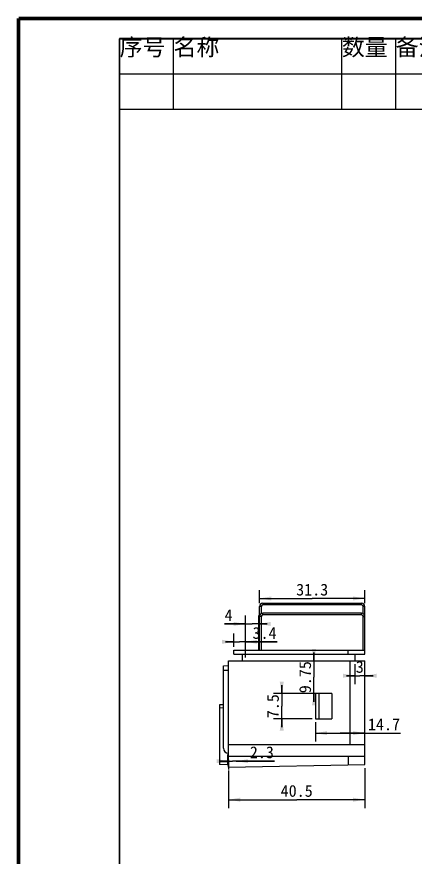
# Model space of a CAD drawing. Header units: millimetres. Extents: x -386 to 595, y -1 to 421.
# Drawn here: x -0.5 to 117.9, y 170.7 to 420.5 of the extents above; entities that cross this region are included whole.
import ezdxf

# ---------------------------------------------------------------- set-up
doc = ezdxf.new("R2010")
doc.units = ezdxf.units.MM
doc.header["$LTSCALE"] = 32.67
doc.layers.get('0').update_dxf_attribs({"linetype": 'CONTINUOUS'})
doc.styles.get("Standard").update_dxf_attribs({"font": '仿宋_GB2312.ttf'})
doc.dimstyles.new('DIMSTYLE_1', dxfattribs={"dimtxt": 3.5, "dimasz": 3.5, "dimexe": 1.25, "dimexo": 0.5, "dimgap": 0.4375, "dimtad": 1, "dimdsep": 46, "dimtxsty": 'Standard', "dimblk": '_FILLED', "dimblk1": '_FILLED', "dimblk2": '_FILLED', "dimcen": 0.09, "dimclrt": 5, "dimadec": 0, "dimazin": 0, "dimtp": 0.3, "dimtm": 0.3, "dimtfac": 1, "dimtofl": 0, "dimtmove": 0, "dimatfit": 3, "dimldrblk": '_FILLED', "dimfxl": 0, "dimtolj": 1, "dimarcsym": 0})
doc.dimstyles.new('DIMSTYLE_2', dxfattribs={"dimtxt": 3.5, "dimasz": 3.5, "dimexe": 1.25, "dimexo": 0.5, "dimgap": 0.4375, "dimtad": 1, "dimdsep": 46, "dimtxsty": 'Standard', "dimblk": '_FILLED', "dimblk1": '_FILLED', "dimblk2": '_FILLED', "dimcen": 0.09, "dimclrt": 5, "dimadec": 0, "dimazin": 0, "dimtp": 0.2, "dimtm": 0.2, "dimtfac": 1, "dimtofl": 0, "dimtmove": 0, "dimatfit": 3, "dimldrblk": '_FILLED', "dimfxl": 0, "dimtolj": 1, "dimarcsym": 0})
doc.dimstyles.new('DIMSTYLE_3', dxfattribs={"dimtxt": 3.5, "dimasz": 3.5, "dimexe": 1.25, "dimexo": 0.5, "dimgap": 0.4375, "dimtad": 1, "dimdsep": 46, "dimtxsty": 'Standard', "dimblk": '_FILLED', "dimblk1": '_FILLED', "dimblk2": '_FILLED', "dimcen": 0.09, "dimclrt": 5, "dimadec": 0, "dimazin": 0, "dimtp": 0.1, "dimtm": 0.1, "dimtfac": 1, "dimtofl": 0, "dimtmove": 0, "dimatfit": 3, "dimldrblk": '_FILLED', "dimfxl": 0, "dimtolj": 1, "dimarcsym": 0})

# ---------------------------------------------------------------- blocks, each defined once
blk = doc.blocks.new('_FILLED')
at = {"color": 0, "linetype": 'ByBlock'}
blk.add_solid([(0, 0), (-1, 0.171), (-1, -0.171)], dxfattribs=at)
blk = doc.blocks.new('*D28')
at = {"color": 6, "linetype": 'Continuous'}
for p, q in [((62.4, 196.46), (62.4, 185.25)), ((102.9, 197.17), (102.9, 185.25)), ((62.4, 187.75), (82.65, 187.75)), ((102.9, 187.75), (82.65, 187.75))]:
    blk.add_line(p, q, dxfattribs=at)
at = {"color": 6, "linetype": 'Continuous', "xscale": 3.5, "yscale": 3.5, "zscale": 3.5, "rotation": 180}
blk.add_blockref('_FILLED', (62.4, 187.75), dxfattribs=at)
at = {"color": 6, "linetype": 'Continuous', "xscale": 3.5, "yscale": 3.5, "zscale": 3.5}
blk.add_blockref('_FILLED', (102.9, 187.75), dxfattribs=at)
at = {"color": 5, "linetype": 'Continuous', "insert": (82.65, 192.12), "char_height": 3.5, "width": 9.7122, "attachment_point": 2, "line_spacing_factor": 0.9}
blk.add_mtext('40.5', dxfattribs=at)
blk = doc.blocks.new('*D29')
at = {"color": 6, "linetype": 'Continuous'}
for p, q in [((62.4, 199.21), (59.9, 199.21)), ((59.9, 199.21), (63.55, 199.21)), ((62.4, 199.55), (62.4, 196.71)), ((76.02, 199.21), (63.55, 199.21)), ((64.7, 199.21), (76.02, 199.21))]:
    blk.add_line(p, q, dxfattribs=at)
at = {"color": 6, "linetype": 'Continuous', "xscale": 3.5, "yscale": 3.5, "zscale": 3.5}
blk.add_blockref('_FILLED', (62.4, 199.21), dxfattribs=at)
at = {"color": 6, "linetype": 'Continuous', "xscale": 3.5, "yscale": 3.5, "zscale": 3.5, "rotation": 180}
blk.add_blockref('_FILLED', (64.7, 199.21), dxfattribs=at)
at = {"color": 5, "linetype": 'Continuous', "insert": (68.73, 203.59), "char_height": 3.5, "width": 7.2841, "attachment_point": 1, "line_spacing_factor": 0.9}
blk.add_mtext('2.3', dxfattribs=at)
blk = doc.blocks.new('*D30')
at = {"color": 6, "linetype": 'Continuous'}
for p, q in [((99.9, 228.05), (99.9, 222.1)), ((99.9, 224.6), (97.4, 224.6)), ((97.4, 224.6), (101.4, 224.6)), ((105.4, 224.6), (101.4, 224.6)), ((102.9, 224.6), (105.4, 224.6))]:
    blk.add_line(p, q, dxfattribs=at)
at = {"color": 6, "linetype": 'Continuous', "xscale": 3.5, "yscale": 3.5, "zscale": 3.5}
blk.add_blockref('_FILLED', (99.9, 224.6), dxfattribs=at)
at = {"color": 6, "linetype": 'Continuous', "xscale": 3.5, "yscale": 3.5, "zscale": 3.5, "rotation": 180}
blk.add_blockref('_FILLED', (102.9, 224.6), dxfattribs=at)
at = {"color": 5, "linetype": 'Continuous', "insert": (101.4, 228.98), "char_height": 3.5, "width": 2.428, "attachment_point": 2, "line_spacing_factor": 0.9}
blk.add_mtext('3', dxfattribs=at)
blk = doc.blocks.new('*D31')
at = {"color": 6, "linetype": 'Continuous'}
for p, q in [((71.6, 246.17), (71.6, 250.08)), ((102.9, 246.17), (102.9, 250.08)), ((71.6, 247.58), (87.25, 247.58)), ((102.9, 247.58), (87.25, 247.58))]:
    blk.add_line(p, q, dxfattribs=at)
at = {"color": 6, "linetype": 'Continuous', "xscale": 3.5, "yscale": 3.5, "zscale": 3.5, "rotation": 180}
blk.add_blockref('_FILLED', (71.6, 247.58), dxfattribs=at)
at = {"color": 6, "linetype": 'Continuous', "xscale": 3.5, "yscale": 3.5, "zscale": 3.5}
blk.add_blockref('_FILLED', (102.9, 247.58), dxfattribs=at)
at = {"color": 5, "linetype": 'Continuous', "insert": (87.25, 251.95), "char_height": 3.5, "width": 9.7122, "attachment_point": 2, "line_spacing_factor": 0.9}
blk.add_mtext('31.3', dxfattribs=at)
blk = doc.blocks.new('*D32')
at = {"color": 6, "linetype": 'Continuous'}
for p, q in [((78.21, 219.3), (78.21, 221.8)), ((78.21, 221.8), (78.21, 215.55)), ((87.2, 219.3), (75.71, 219.3)), ((78.21, 209.3), (78.21, 215.55)), ((87.2, 211.8), (75.71, 211.8)), ((78.21, 211.8), (78.21, 209.3))]:
    blk.add_line(p, q, dxfattribs=at)
at = {"color": 6, "linetype": 'Continuous', "xscale": 3.5, "yscale": 3.5, "zscale": 3.5}
for p, rotation in [((78.21, 219.3), 270), ((78.21, 211.8), 90)]:
    blk.add_blockref('_FILLED', p, dxfattribs=dict(at, rotation=rotation))
at = {"color": 5, "linetype": 'Continuous', "insert": (73.84, 215.55), "char_height": 3.5, "width": 7.2841, "attachment_point": 2, "rotation": 90, "line_spacing_factor": 0.9}
blk.add_mtext('7.5', dxfattribs=at)
blk = doc.blocks.new('*D33')
at = {"color": 6, "linetype": 'Continuous'}
for p, q in [((88.2, 210.8), (88.2, 205.04)), ((88.2, 207.54), (95.55, 207.54)), ((102.9, 207.54), (95.55, 207.54)), ((95.55, 207.54), (113.53, 207.54))]:
    blk.add_line(p, q, dxfattribs=at)
at = {"color": 6, "linetype": 'Continuous', "xscale": 3.5, "yscale": 3.5, "zscale": 3.5, "rotation": 180}
blk.add_blockref('_FILLED', (88.2, 207.54), dxfattribs=at)
at = {"color": 6, "linetype": 'Continuous', "xscale": 3.5, "yscale": 3.5, "zscale": 3.5}
blk.add_blockref('_FILLED', (102.9, 207.54), dxfattribs=at)
at = {"color": 5, "linetype": 'Continuous', "insert": (103.82, 211.91), "char_height": 3.5, "width": 9.7122, "attachment_point": 1, "line_spacing_factor": 0.9}
blk.add_mtext('14.7', dxfattribs=at)
blk = doc.blocks.new('*D34')
at = {"color": 6, "linetype": 'Continuous'}
for p, q in [((87.78, 229.05), (87.78, 231.55)), ((87.78, 231.55), (87.78, 224.17)), ((87.78, 216.8), (87.78, 224.17)), ((88.2, 219.3), (85.28, 219.3)), ((87.78, 219.3), (87.78, 216.8))]:
    blk.add_line(p, q, dxfattribs=at)
at = {"color": 6, "linetype": 'Continuous', "xscale": 3.5, "yscale": 3.5, "zscale": 3.5}
for p, rotation in [((87.78, 229.05), 270), ((87.78, 219.3), 90)]:
    blk.add_blockref('_FILLED', p, dxfattribs=dict(at, rotation=rotation))
at = {"color": 5, "linetype": 'Continuous', "insert": (83.4, 224.17), "char_height": 3.5, "width": 9.7122, "attachment_point": 2, "rotation": 90, "line_spacing_factor": 0.9}
blk.add_mtext('9.75', dxfattribs=at)
blk = doc.blocks.new('*D54')
at = {"color": 6, "linetype": 'Continuous'}
for p, q in [((67.4, 230.05), (67.4, 242.51)), ((71.4, 232.05), (71.4, 242.51)), ((67.4, 240.01), (61.2, 240.01)), ((61.2, 240.01), (69.4, 240.01)), ((73.9, 240.01), (69.4, 240.01)), ((71.4, 240.01), (73.9, 240.01))]:
    blk.add_line(p, q, dxfattribs=at)
at = {"color": 6, "linetype": 'Continuous', "xscale": 3.5, "yscale": 3.5, "zscale": 3.5}
blk.add_blockref('_FILLED', (67.4, 240.01), dxfattribs=at)
at = {"color": 6, "linetype": 'Continuous', "xscale": 3.5, "yscale": 3.5, "zscale": 3.5, "rotation": 180}
blk.add_blockref('_FILLED', (71.4, 240.01), dxfattribs=at)
at = {"color": 5, "linetype": 'Continuous', "insert": (63.63, 244.39), "char_height": 3.5, "width": 2.428, "attachment_point": 3, "line_spacing_factor": 0.9}
blk.add_mtext('4', dxfattribs=at)
blk = doc.blocks.new('*D55')
at = {"color": 6, "linetype": 'Continuous'}
for p, q in [((64, 233.17), (64, 237.19)), ((67.4, 230.05), (67.4, 237.19)), ((64, 234.69), (61.5, 234.69)), ((61.5, 234.69), (65.7, 234.69)), ((76.82, 234.69), (65.7, 234.69)), ((67.4, 234.69), (76.82, 234.69))]:
    blk.add_line(p, q, dxfattribs=at)
at = {"color": 6, "linetype": 'Continuous', "xscale": 3.5, "yscale": 3.5, "zscale": 3.5}
blk.add_blockref('_FILLED', (64, 234.69), dxfattribs=at)
at = {"color": 6, "linetype": 'Continuous', "xscale": 3.5, "yscale": 3.5, "zscale": 3.5, "rotation": 180}
blk.add_blockref('_FILLED', (67.4, 234.69), dxfattribs=at)
at = {"color": 5, "linetype": 'Continuous', "insert": (69.53, 239.07), "char_height": 3.5, "width": 7.2841, "attachment_point": 1, "line_spacing_factor": 0.9}
blk.add_mtext('3.4', dxfattribs=at)
blk = doc.blocks.new('*T127')
at = {"color": 0, "linetype": 'ByBlock', "lineweight": -2}
for p, q in [((0, 0), (132, 0)), ((0, 0), (0, -21)), ((16, 0), (16, -21)), ((66, 0), (66, -21)), ((82, 0), (82, -21)), ((132, 0), (132, -21)), ((0, -10.5), (132, -10.5)), ((0, -21), (132, -21))]:
    blk.add_line(p, q, dxfattribs=at)
at = {"color": 7, "linetype": 'Continuous', "char_height": 5, "attachment_point": 1, "line_spacing_factor": 0.9}
for s, insert, width in [('序号', (0.06, -0.06), 15.88), ('名称', (16.06, -0.06), 49.88), ('数量', (66.06, -0.06), 15.88), ('备注', (82.06, -0.06), 49.88)]:
    blk.add_mtext(s, dxfattribs=dict(at, insert=insert, width=width))

msp = doc.modelspace()

# ---------------------------------------------------------------- linework, layer by layer
at = {"color": 7, "linetype": 'Continuous'}
for p, q in [((71.60137, 232.16672), (71.60137, 245.16672)), ((72.10137, 245.16672), (71.60137, 245.16672)), ((72.10137, 245.16672), (72.10137, 243.02047)), ((72.60137, 246.16672), (72.60137, 245.66672)), ((72.60137, 246.16672), (101.90137, 246.16672)), ((101.90137, 245.66672), (72.60137, 245.66672)), ((101.90137, 245.66672), (101.90137, 246.16672)), ((102.40137, 243.02047), (102.40137, 245.16672)), ((102.90137, 245.16672), (102.40137, 245.16672)), ((102.90137, 231.04706), (102.90137, 245.16672)), ((72.60137, 242.66672), (72.60137, 243.16672)), ((101.90137, 243.16672), (72.60137, 243.16672)), ((101.90137, 242.66672), (72.60137, 242.66672)), ((101.90137, 242.66672), (101.90137, 243.16672)), ((72.10137, 242.16672), (71.60137, 242.16672)), ((72.10137, 242.16672), (72.10137, 232.16672)), ((102.40137, 232.16672), (102.40137, 242.16672)), ((102.40137, 242.16672), (102.90137, 242.16672)), ((64.00137, 231.04706), (64.00137, 232.16672)), ((64.00137, 232.16672), (102.90137, 232.16672)), ((64.00137, 231.04706), (102.90137, 231.04706)), ((66.40137, 231.04706), (66.40137, 229.04706)), ((97.90137, 231.04706), (97.90137, 232.16672)), ((99.90137, 231.04706), (99.90137, 229.04706)), ((60.90137, 227.57686), (62.40137, 227.61614)), ((60.90137, 203.04706), (60.90137, 227.57686)), ((62.40137, 197.45979), (62.40137, 229.04706)), ((62.40137, 229.04706), (102.90137, 229.04706)), ((98.58163, 204.04706), (98.58163, 229.04706)), ((102.90137, 198.16672), (102.90137, 229.04706)), ((60.90137, 226.24706), (62.40137, 226.24706)), ((93.12609, 219.29706), (88.20137, 219.29706)), ((88.20137, 219.29706), (88.20137, 211.79706)), ((89.20137, 219.29706), (89.20137, 211.79706)), ((93.12609, 219.29706), (93.12609, 211.79706)), ((60.90137, 215.93361), (59.70137, 215.91266)), ((59.70137, 215.91266), (59.70137, 198.18147)), ((60.90137, 215.01081), (59.70137, 214.99262)), ((88.20137, 211.79706), (93.12609, 211.79706)), ((102.90137, 204.04706), (62.40137, 204.04706)), ((62.40137, 201.19029), (62.20137, 201.19029)), ((62.20137, 198.00449), (62.20137, 201.19029)), ((62.40137, 201.12389), (62.20137, 201.12389)), ((102.90137, 200.54706), (62.40137, 200.54706)), ((97.90137, 200.54706), (97.90137, 198.07944)), ((59.70137, 199.10151), (62.20061, 199.06363)), ((62.20051, 198.13785), (59.70137, 198.18147)), ((62.40137, 199.11342), (62.20137, 199.11342)), ((62.40137, 198.95635), (62.20137, 198.95635)), ((62.40137, 198.18672), (62.20137, 198.18672)), ((62.40137, 198.12632), (62.20137, 198.12632)), ((62.40137, 198.00449), (62.20137, 198.00449)), ((62.40137, 197.45979), (102.90137, 198.16672))]:
    msp.add_line(p, q, dxfattribs=at)
for points, const_width in [([(0, 420), (0, 0)], 1), ([(0, 420), (594, 420)], 1), ([(30, 6), (30, 414)], 0.5), ([(30, 414), (588, 414)], 0.5)]:
    msp.add_lwpolyline(points, dxfattribs=dict(at, const_width=const_width))
for centre, radius, start, end in [((72.60137, 245.16672), 1, 90, 180), ((72.60137, 245.16672), 0.5, 90, 180), ((101.90137, 245.16672), 1, 0, 90), ((101.90137, 245.16672), 0.5, 0, 90), ((72.60137, 242.16672), 1, 90, 180), ((72.60137, 242.16672), 0.5, 90, 180), ((101.90137, 242.16672), 1, 0, 90), ((101.90137, 242.16672), 0.5, 0, 90), ((62.40137, 203.04706), 1.5, 180, 270)]:
    msp.add_arc(centre, radius, start, end, dxfattribs=at)

# ---------------------------------------------------------------- block references
msp.add_blockref('*T127', (29.98895, 414.02443))

# ---------------------------------------------------------------- dimensions: what is measured, and where the dimension line sits
at = {"color": 6, "linetype": 'Continuous'}
for base, p1, p2, angle, dimstyle, picture, middle in [((71.60137, 247.57818), (102.90137, 250.57818), (71.60137, 250.57818), 180, 'DIMSTYLE_1', '*D31', (87.25137, 247.57818)), ((67.40137, 240.01207), (71.40137, 231.54706), (67.40137, 229.54706), 180, 'DIMSTYLE_3', '*D54', (62.41305, 240.01207)), ((87.77885, 229.04706), (84.77885, 219.29706), (97.90137, 229.04706), 90, 'DIMSTYLE_2', '*D34', (87.77885, 224.17206)), ((78.21328, 211.79706), (87.70137, 219.29706), (87.70137, 211.79706), 270, 'DIMSTYLE_2', '*D32', (78.21328, 215.54706)), ((62.40137, 199.21135), (64.70137, 198.98481), (62.40137, 196.21135), 180, 'DIMSTYLE_3', '*D29', (72.37588, 199.21135))]:
    dim = msp.add_linear_dim(base=base, p1=p1, p2=p2, angle=angle, dimstyle=dimstyle, dxfattribs=at)
    dim.commit()
    dim.dimension.update_dxf_attribs({"geometry": picture, "text_midpoint": middle, "dimtype": 160})
for base, p1, p2, dimstyle, picture, middle in [((67.40137, 234.69177), (64.00137, 237.69177), (67.40137, 229.54706), 'DIMSTYLE_3', '*D55', (73.17326, 234.69177)), ((102.90137, 224.60285), (99.90137, 228.54706), (102.90137, 229.04706), 'DIMSTYLE_3', '*D30', (101.40137, 224.60285)), ((102.90137, 207.53506), (88.20137, 211.29706), (102.90137, 204.04706), 'DIMSTYLE_2', '*D33', (108.67661, 207.53506)), ((102.90137, 187.74984), (62.40137, 196.95979), (102.90137, 197.66672), 'DIMSTYLE_1', '*D28', (82.65137, 187.74984))]:
    dim = msp.add_linear_dim(base=base, p1=p1, p2=p2, dimstyle=dimstyle, dxfattribs=at)
    dim.commit()
    dim.dimension.update_dxf_attribs({"geometry": picture, "text_midpoint": middle, "dimtype": 160})

doc.saveas('drawing.dxf')
